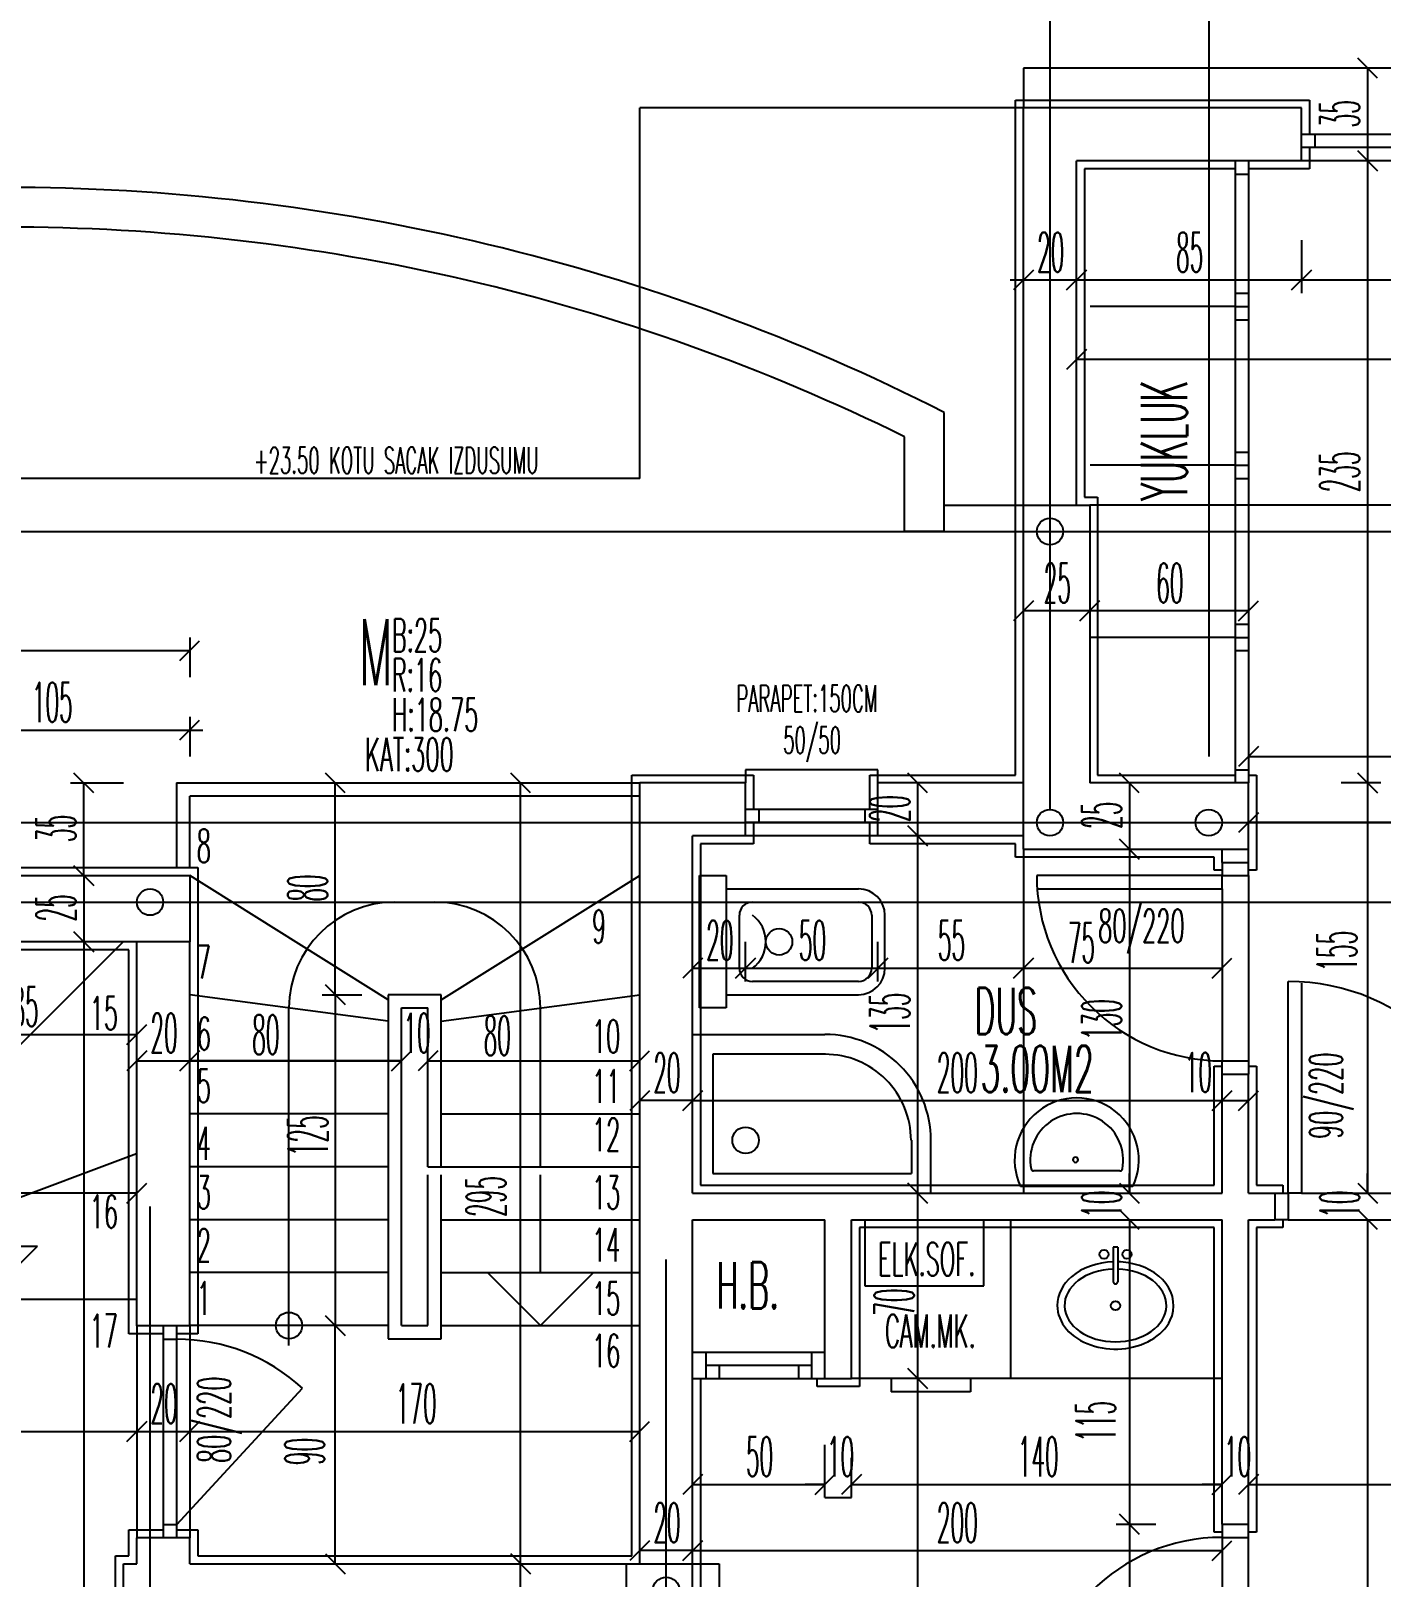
# Model space of a CAD drawing. Extents: x 78 to 306, y -397 to 18.
# Drawn here: x 276.4251 to 276.5272, y -396.5386 to -396.4217 of the extents above; entities that cross this region are included whole.
import ezdxf

# ---------------------------------------------------------------- set-up
doc = ezdxf.new("R2010")
doc.units = 0
doc.header["$LTSCALE"] = 0.5
doc.header["$MEASUREMENT"] = 0
doc.linetypes.add('DASHDOT2', pattern=[0.5, 0.25, -0.125, 0, -0.125])
doc.linetypes.add('DOT2', pattern=[0.125, 0, -0.125])
doc.layers.get('0').update_dxf_attribs({"linetype": 'CONTINUOUS'})
for name, color, linetype in [('AKS', 5, 'DASHDOT2'), ('ASHADE', 7, 'CONTINUOUS'), ('DUVAR', 6, 'CONTINUOUS'), ('IZDUSUM', 2, 'DOT2'), ('KAPI', 1, 'CONTINUOUS'), ('KOLON', 4, 'CONTINUOUS'), ('MERDIVEN', 3, 'CONTINUOUS'), ('OLCU', 31, 'CONTINUOUS'), ('SIVA', 7, 'CONTINUOUS'), ('TARAMA', 8, 'CONTINUOUS'), ('TEFRIS', 11, 'CONTINUOUS')]:
    doc.layers.add(name, color=color, linetype=linetype)
doc.styles.add('ICMEKAN', font='romans.shx', dxfattribs={"width": 0.55, "height": 0.2})
doc.styles.add('OLCU', font='romans.shx', dxfattribs={"width": 0.6, "height": 0.125})
doc.styles.add('OLCUIC', font='ROMANS.SHX', dxfattribs={"width": 0.4, "height": 0.15})

msp = doc.modelspace()

# ---------------------------------------------------------------- linework, layer by layer
at = {"color": 0, "linetype": 'ByBlock'}
for p, q in [((276.526893941935, -396.4253098737721), (276.525393941935, -396.4238098737721)), ((276.526893941935, -396.4323098737721), (276.525393941935, -396.4308098737721)), ((276.525393941935, -396.4308098737721), (276.526893941935, -396.4323098737721)), ((276.500893941935, -396.4398098737721), (276.499393941935, -396.4413098737721)), ((276.503393941935, -396.4413098737721), (276.504893941935, -396.4398098737721)), ((276.504893941935, -396.4398098737721), (276.503393941935, -396.4413098737721)), ((276.520393941935, -396.4413098737721), (276.521893941935, -396.4398098737721)), ((276.521893941935, -396.4398098737721), (276.520393941935, -396.4413098737721)), ((276.504893941935, -396.4458098737721), (276.503393941935, -396.4473098737721)), ((276.500893941935, -396.4648098737721), (276.499393941935, -396.4663098737721)), ((276.504393941935, -396.4663098737721), (276.505893941935, -396.4648098737721)), ((276.505893941935, -396.4648098737721), (276.504393941935, -396.4663098737721)), ((276.516393941935, -396.4663098737721), (276.517893941935, -396.4648098737721)), ((276.436393941935, -396.4693098737721), (276.437893941935, -396.4678098737721)), ((276.436393941935, -396.4753098737721), (276.437893941935, -396.4738098737721)), ((276.517893941935, -396.4758098737721), (276.516393941935, -396.4773098737721)), ((276.429893941935, -396.4793098737721), (276.428393941935, -396.4778098737721)), ((276.448893941935, -396.4793098737721), (276.447393941935, -396.4778098737721)), ((276.462893941935, -396.4793098737721), (276.461393941935, -396.4778098737721)), ((276.492893941935, -396.4793098737721), (276.491393941935, -396.4778098737721)), ((276.508893941935, -396.4793098737721), (276.507393941935, -396.4778098737721)), ((276.526893941935, -396.4793098737721), (276.525393941935, -396.4778098737721)), ((276.525393941935, -396.4778098737721), (276.526893941935, -396.4793098737721)), ((276.517893941935, -396.4808098737721), (276.516393941935, -396.4823098737721)), ((276.492893941935, -396.4833098737721), (276.491393941935, -396.4818098737721)), ((276.491393941935, -396.4818098737721), (276.492893941935, -396.4833098737721)), ((276.508893941935, -396.4843098737721), (276.507393941935, -396.4828098737721)), ((276.507393941935, -396.4828098737721), (276.508893941935, -396.4843098737721)), ((276.428393941935, -396.4848098737721), (276.429893941935, -396.4863098737721)), ((276.429893941935, -396.4863098737721), (276.428393941935, -396.4848098737721)), ((276.429893941935, -396.4913098737721), (276.428393941935, -396.4898098737721)), ((276.428393941935, -396.4898098737721), (276.429893941935, -396.4913098737721)), ((276.475893941935, -396.4918098737721), (276.474393941935, -396.4933098737721)), ((276.479893941935, -396.4918098737721), (276.478393941935, -396.4933098737721)), ((276.478393941935, -396.4933098737721), (276.479893941935, -396.4918098737721)), ((276.489893941935, -396.4918098737721), (276.488393941935, -396.4933098737721)), ((276.488393941935, -396.4933098737721), (276.489893941935, -396.4918098737721)), ((276.500893941935, -396.4918098737721), (276.499393941935, -396.4933098737721)), ((276.499393941935, -396.4933098737721), (276.500893941935, -396.4918098737721)), ((276.514393941935, -396.4933098737721), (276.515893941935, -396.4918098737721)), ((276.447393941935, -396.4938098737721), (276.448893941935, -396.4953098737721)), ((276.448893941935, -396.4953098737721), (276.447393941935, -396.4938098737721)), ((276.432393941935, -396.4983098737721), (276.433893941935, -396.4968098737721)), ((276.433893941935, -396.4988098737721), (276.432393941935, -396.5003098737721)), ((276.437893941935, -396.4988098737721), (276.436393941935, -396.5003098737721)), ((276.436393941935, -396.5003098737721), (276.437893941935, -396.4988098737721)), ((276.452393941935, -396.5003098737721), (276.453893941935, -396.4988098737721)), ((276.452393941935, -396.5003098737721), (276.453893941935, -396.4988098737721)), ((276.455893941935, -396.4988098737721), (276.454393941935, -396.5003098737721)), ((276.455893941935, -396.4988098737721), (276.454393941935, -396.5003098737721)), ((276.470393941935, -396.5003098737721), (276.471893941935, -396.4988098737721)), ((276.471893941935, -396.5018098737721), (276.470393941935, -396.5033098737721)), ((276.474393941935, -396.5033098737721), (276.475893941935, -396.5018098737721)), ((276.475893941935, -396.5018098737721), (276.474393941935, -396.5033098737721)), ((276.515893941935, -396.5018098737721), (276.514393941935, -396.5033098737721)), ((276.514393941935, -396.5033098737721), (276.515893941935, -396.5018098737721)), ((276.516393941935, -396.5033098737721), (276.517893941935, -396.5018098737721)), ((276.432393941935, -396.5103098737721), (276.433893941935, -396.5088098737721)), ((276.492893941935, -396.5103098737721), (276.491393941935, -396.5088098737721)), ((276.491393941935, -396.5088098737721), (276.492893941935, -396.5103098737721)), ((276.507393941935, -396.5088098737721), (276.508893941935, -396.5103098737721)), ((276.507393941935, -396.5088098737721), (276.508893941935, -396.5103098737721)), ((276.525393941935, -396.5088098737721), (276.526893941935, -396.5103098737721)), ((276.525393941935, -396.5088098737721), (276.526893941935, -396.5103098737721)), ((276.508893941935, -396.5123098737721), (276.507393941935, -396.5108098737721)), ((276.508893941935, -396.5123098737764), (276.507393941935, -396.5108098737765)), ((276.526893941935, -396.5123098737721), (276.525393941935, -396.5108098737721)), ((276.526893941935, -396.5123098737721), (276.525393941935, -396.5108098737721)), ((276.447393941935, -396.5188098737721), (276.448893941935, -396.5203098737721)), ((276.448893941935, -396.5203098737721), (276.447393941935, -396.5188098737721)), ((276.492893941935, -396.5243098737721), (276.491393941935, -396.5228098737721)), ((276.491393941935, -396.5228098737721), (276.492893941935, -396.5243098737721)), ((276.433893941935, -396.5268098737721), (276.432393941935, -396.5283098737721)), ((276.432393941935, -396.5283098737721), (276.433893941935, -396.5268098737721)), ((276.437893941935, -396.5268098737721), (276.436393941935, -396.5283098737721)), ((276.436393941935, -396.5283098737721), (276.437893941935, -396.5268098737721)), ((276.470393941935, -396.5283098737721), (276.471893941935, -396.5268098737721)), ((276.475893941935, -396.5308098737721), (276.474393941935, -396.5323098737721)), ((276.484393941935, -396.5323098737721), (276.485893941935, -396.5308098737721)), ((276.484393941935, -396.5323098737721), (276.485893941935, -396.5308098737721)), ((276.487893941935, -396.5308098737721), (276.486393941935, -396.5323098737721)), ((276.487893941935, -396.5308098737721), (276.486393941935, -396.5323098737721)), ((276.514393941935, -396.5323098737721), (276.515893941935, -396.5308098737721)), ((276.514393941935, -396.5323098737721), (276.515893941935, -396.5308098737721)), ((276.517893941935, -396.5308098737721), (276.516393941935, -396.5323098737721)), ((276.517893941935, -396.5308098737721), (276.516393941935, -396.5323098737721)), ((276.508893941935, -396.5353098737721), (276.507393941935, -396.5338098737721)), ((276.507393941935, -396.5338098737721), (276.508893941935, -396.5353098737721)), ((276.471893941935, -396.5358098737721), (276.470393941935, -396.5373098737721)), ((276.474393941935, -396.5373098737721), (276.475893941935, -396.5358098737721)), ((276.475893941935, -396.5358098737721), (276.474393941935, -396.5373098737721)), ((276.514393941935, -396.5373098737721), (276.515893941935, -396.5358098737721)), ((276.447393941935, -396.5368098737721), (276.448893941935, -396.5383098737721)), ((276.461393941935, -396.5368098737721), (276.462893941935, -396.5383098737721)), ((276.462893941935, -396.5383098737721), (276.461393941935, -396.5368098737721))]:
    msp.add_line(p, q, dxfattribs=at)
at = {"layer": 'AKS'}
for p, q in [((276.4731439419353, -396.8395598737721), (276.4731439419353, -396.3515598737721)), ((276.5141439419353, -396.3515598737721), (276.5141439419353, -396.8395598737721)), ((276.4341439419353, -396.8355598737721), (276.4341439419353, -396.3555598737721)), ((276.5021439419353, -396.3555598737721), (276.5021439419353, -396.8355598737721)), ((276.4231439419353, -396.4595598737721), (276.7191439419346, -396.4595598737721)), ((276.4231439419353, -396.4815598737721), (276.7191439419346, -396.4815598737721)), ((276.4231439419353, -396.4875598737721), (276.7151439419353, -396.4875598737721))]:
    msp.add_line(p, q, dxfattribs=at)
at = {"layer": 'ASHADE'}
for centre in [(276.5021439419353, -396.4595598737721), (276.5021439419353, -396.4815598737721), (276.5141439419353, -396.4815598737721), (276.4341439419353, -396.4875598737721), (276.4731439419353, -396.5395598737721)]:
    msp.add_circle(centre, 0.0009999999999999432, dxfattribs=at)
at = {"layer": 'DUVAR'}
for p, q in [((276.5211439419318, -396.4275598737758), (276.5001439419433, -396.4275598737758)), ((276.5001439419425, -396.4575598737721), (276.5001439419433, -396.4275598737758)), ((276.5211439419318, -396.4315598737743), (276.5211439419318, -396.4275598737761)), ((276.5211439419318, -396.431559873776), (276.5041439419394, -396.4315598737762)), ((276.5041439419404, -396.4575598737721), (276.5041439419394, -396.4315598737762)), ((276.4711439419355, -396.5375598737743), (276.471143941936, -396.4785598737798)), ((276.4791439419367, -396.4785598737777), (276.4711439419359, -396.4785598737789)), ((276.479143941937, -396.4785598737798), (276.471143941936, -396.4785598737798)), ((276.479143941937, -396.4825598737797), (276.4791439419367, -396.4785598737795)), ((276.5001439419419, -396.4785598737745), (276.4891439419367, -396.4785598737762)), ((276.4891439419367, -396.4825598737794), (276.4891439419367, -396.4785598737792)), ((276.4901439419355, -396.4785598737792), (276.4891439419367, -396.4785598737795)), ((276.4751439419372, -396.5095598737756), (276.4751439419383, -396.48255987378)), ((276.479143941937, -396.4825598737772), (276.4751439419382, -396.4825598737775)), ((276.479143941937, -396.4825598737797), (276.4751439419383, -396.48255987378)), ((276.5001439419353, -396.4825598737756), (276.4891439419367, -396.4825598737765)), ((276.515143941935, -396.4845598737746), (276.515143941935, -396.4835598737746)), ((276.5171439419352, -396.4845598737746), (276.5171439419352, -396.4835598737721)), ((276.515143941935, -396.4845598737746), (276.5171439419352, -396.4845598737746)), ((276.4331439419362, -396.5195896821239), (276.4331439419365, -396.4905598737721)), ((276.4371439419352, -396.5195896821242), (276.4371439419352, -396.4905598737721)), ((276.515143941935, -396.5095598737759), (276.515143941935, -396.5005598737744)), ((276.515143941935, -396.5005598737744), (276.5171439419352, -396.5005598737744)), ((276.5171439419352, -396.5095598737759), (276.5171439419352, -396.5005598737744)), ((276.4751439419368, -396.5095598737756), (276.515143941935, -396.5095598737759)), ((276.5171439419352, -396.5095598737759), (276.5191439419352, -396.5095598737759)), ((276.5191439419352, -396.5095598737759), (276.5191439419352, -396.511559873776)), ((276.4751439419362, -396.5375598737721), (276.4751439419371, -396.5115598737767)), ((276.4751439419371, -396.5115598737767), (276.4851439419371, -396.5115598737766)), ((276.4851439419367, -396.5235598737688), (276.4851439419371, -396.511559873777)), ((276.4871439419367, -396.5235598737777), (276.4871439419371, -396.5115598737771)), ((276.4871439419371, -396.5115598737766), (276.515143941935, -396.5115598737764)), ((276.515143941935, -396.5345598737756), (276.515143941935, -396.5115598737764)), ((276.5171439419352, -396.5345598737756), (276.5171439419352, -396.5115598737764)), ((276.5171439419352, -396.5115598737764), (276.5191439419352, -396.5115598737763)), ((276.4371737502916, -396.5195896821242), (276.4331439419362, -396.5195896821239)), ((276.4851439419367, -396.5235598737688), (276.4871439419367, -396.5235598737688)), ((276.515143941932, -396.5345598737757), (276.5171439419321, -396.5345598737756)), ((276.433143941936, -396.5375598737756), (276.4331439419361, -396.5355896821245)), ((276.4371737502916, -396.5355896821245), (276.4331439419361, -396.5355896821245)), ((276.4371439419352, -396.5375598737755), (276.4371439419352, -396.5355896821245)), ((276.4321439419354, -396.5425598737721), (276.4321439419354, -396.5375598737721)), ((276.4321439419354, -396.5375598737721), (276.433143941936, -396.5375598737721)), ((276.4371439419352, -396.5375598737721), (276.4701439419353, -396.5375598737721))]:
    msp.add_line(p, q, dxfattribs=at)
at = {"layer": 'IZDUSUM', "ltscale": 0.6}
for p, q in [((276.4711439419354, -396.4555598737697), (276.4711439419362, -396.4275598737687)), ((276.5001439419433, -396.4275598737687), (276.4711439419357, -396.4275598737687)), ((276.4711439419362, -396.4555598737697), (276.4231439419356, -396.4555598737697)), ((276.6021439419353, -396.4575598737758), (276.5051439419353, -396.4575598737758)), ((276.5001439419419, -396.4835598737721), (276.5001439419416, -396.5095598737758)), ((276.499173750288, -396.5235598737721), (276.499173750288, -396.5115598737721))]:
    msp.add_line(p, q, dxfattribs=at)
at = {"layer": 'KAPI', "linetype": 'Continuous'}
for p, q in [((276.603143941935, -396.4245598737721), (276.500143941935, -396.4245598737721)), ((276.500143941935, -396.4245598737721), (276.500143941935, -396.4275598737721))]:
    msp.add_line(p, q, dxfattribs=at)
at = {"layer": 'KAPI'}
for p, q in [((276.537143941935, -396.4295598737762), (276.5211439419347, -396.4295598737762)), ((276.5221439419348, -396.4295598737762), (276.5221439419348, -396.4305598737762)), ((276.537143941935, -396.4305598737762), (276.5211439419347, -396.4305598737762)), ((276.5161439419394, -396.43155987378), (276.5161439419352, -396.4785598737749)), ((276.5171439419394, -396.43155987378), (276.5171439419352, -396.478559873775)), ((276.537143941935, -396.4315598737761), (276.5211439419347, -396.4315598737761)), ((276.5161439419253, -396.4325598737778), (276.5171439419253, -396.4325598737778)), ((276.5161439419254, -396.4415598737734), (276.5171439419254, -396.4415598737734)), ((276.5161439419254, -396.4425598737735), (276.5171439419254, -396.4425598737735)), ((276.5161439419254, -396.4435598737734), (276.5171439419254, -396.4435598737734)), ((276.5161439419315, -396.4535598737741), (276.5171439419316, -396.4535598737741)), ((276.5161439419315, -396.4545598737741), (276.5171439419316, -396.4545598737741)), ((276.5161439419315, -396.4555598737741), (276.5171439419316, -396.4555598737741)), ((276.5161439419315, -396.4665598737741), (276.5171439419316, -396.4665598737741)), ((276.5161439419315, -396.4675598737741), (276.5171439419316, -396.4675598737741)), ((276.5161439419315, -396.4685598737741), (276.5171439419316, -396.4685598737741)), ((276.489143941937, -396.4775598737797), (276.479143941937, -396.4775598737797)), ((276.479143941937, -396.4775598737797), (276.479143941937, -396.4785598737798)), ((276.489143941937, -396.4785598737798), (276.489143941937, -396.4775598737797)), ((276.5161439419315, -396.4775598737741), (276.5171439419316, -396.4775598737741)), ((276.4361439419353, -396.4785598737772), (276.4711439419355, -396.4785598737781)), ((276.4361439419353, -396.4785598737772), (276.4361439419353, -396.4849598737724)), ((276.4371439419353, -396.4849598737721), (276.4371439419353, -396.4795598737721)), ((276.489143941937, -396.4805598737799), (276.479143941937, -396.4805598737799)), ((276.480143941937, -396.4805598737799), (276.480143941937, -396.4815598737799)), ((276.4881439419369, -396.4805598737799), (276.4881439419369, -396.4815598737799)), ((276.489143941937, -396.4815598737799), (276.479143941937, -396.4815598737799)), ((276.489143941937, -396.4825598737797), (276.479143941937, -396.4825598737797)), ((276.515143941935, -396.4845598737746), (276.515143941935, -396.4855598737747)), ((276.5171439419352, -396.4855598737747), (276.5171439419352, -396.4845598737746)), ((276.515143941935, -396.4855598737747), (276.5011439419351, -396.4855598737747)), ((276.515143941935, -396.4865598737748), (276.515143941935, -396.4855598737747)), ((276.515143941935, -396.4855598737747), (276.5171439419352, -396.4855598737747)), ((276.5171439419352, -396.4855598737747), (276.5171439419352, -396.4995598737743)), ((276.5011797018913, -396.4865598737745), (276.515143941935, -396.4865598737748)), ((276.515143941935, -396.4865598737721), (276.515143941935, -396.4995598737721)), ((276.4526439419355, -396.4875598737776), (276.4556439419352, -396.4875598737776)), ((276.5201439419352, -396.5095598737759), (276.5201439419352, -396.4935598737756)), ((276.5211439419353, -396.4936907995548), (276.5211439419353, -396.5095598737759)), ((276.452143941935, -396.4965598737761), (276.4371439419352, -396.4945598737761)), ((276.452143941935, -396.4945598737762), (276.452143941935, -396.5205598737763)), ((276.456143941935, -396.4945598737762), (276.452143941935, -396.4945598737762)), ((276.4561439419353, -396.4965598737761), (276.4711439419351, -396.4945598737761)), ((276.456143941935, -396.507559873776), (276.456143941935, -396.4945598737762)), ((276.4446439419355, -396.5210620811048), (276.4446439419355, -396.4955598737776)), ((276.453143941935, -396.5195598737751), (276.453143941935, -396.4955598737777)), ((276.453143941935, -396.4955598737777), (276.4551439419352, -396.4955598737774)), ((276.4551439419352, -396.507559873776), (276.4551439419352, -396.4955598737774)), ((276.4636439419352, -396.507559873776), (276.4636439419352, -396.4955598737776)), ((276.452143941935, -396.4995598737761), (276.4371439419352, -396.4995598737761)), ((276.4561439419353, -396.4995598737761), (276.4711439419351, -396.4995598737761)), ((276.515143941935, -396.5005598737741), (276.515143941935, -396.4995598737743)), ((276.515143941935, -396.4995598737743), (276.5171439419352, -396.4995598737743)), ((276.5171439419352, -396.4995598737743), (276.5171439419352, -396.5005598737741)), ((276.452143941935, -396.5035598737761), (276.4371439419352, -396.5035598737761)), ((276.4561439419353, -396.5035598737761), (276.4711439419351, -396.5035598737761)), ((276.452143941935, -396.507559873776), (276.4371439419352, -396.507559873776)), ((276.4551439419352, -396.5195598737751), (276.4551439419352, -396.508159873776)), ((276.456143941935, -396.5205598737763), (276.456143941935, -396.508159873776)), ((276.4636439419352, -396.5155598737759), (276.4636439419352, -396.5081598737768)), ((276.5191439419352, -396.5095598737759), (276.5201439419352, -396.5095598737759)), ((276.5201439419352, -396.5095598737759), (276.5201439419352, -396.511559873776)), ((276.5211439419353, -396.5095598737759), (276.5201439419352, -396.5095598737759)), ((276.452143941935, -396.511559873776), (276.4371439419352, -396.511559873776)), ((276.4561439419353, -396.511559873776), (276.4711439419351, -396.511559873776)), ((276.5201439419352, -396.511559873776), (276.5191439419352, -396.511559873776)), ((276.5201439419352, -396.511559873776), (276.5361439419353, -396.5115598737763)), ((276.452143941935, -396.5155598737759), (276.4371439419352, -396.5155598737759)), ((276.4561439419353, -396.5155598737759), (276.4711439419351, -396.5155598737759)), ((276.4596439419352, -396.5155598737759), (276.4676439419352, -396.5155598737759)), ((276.4331737502916, -396.5355896821245), (276.4331737502916, -396.5195896821245)), ((276.4351737502918, -396.5355896821245), (276.4351737502918, -396.5195896821245)), ((276.4361737502918, -396.5355896821245), (276.4361737502918, -396.5195896821245)), ((276.452143941935, -396.5195598737759), (276.4371439419352, -396.5195598737759)), ((276.4371737502916, -396.5355896821245), (276.4371737502916, -396.5195896821245)), ((276.453143941935, -396.5195598737751), (276.4551439419352, -396.5195598737751)), ((276.4561439419353, -396.5195598737759), (276.4711439419351, -396.5195598737759)), ((276.4351737502918, -396.5205896821245), (276.4361737502918, -396.5205896821245)), ((276.452143941935, -396.5205598737763), (276.456143941935, -396.5205598737763)), ((276.4751439419334, -396.5215598737687), (276.4851439419361, -396.5215598737688)), ((276.4751439419334, -396.5235598737687), (276.4851439419361, -396.5235598737688)), ((276.4351737502918, -396.5345896821244), (276.4361737502918, -396.5345896821244)), ((276.515143941932, -396.5345598737759), (276.515143941932, -396.5355598737758)), ((276.5171439419321, -396.5355598737757), (276.5171439419321, -396.5345598737759)), ((276.515143941932, -396.5355598737758), (276.5171439419321, -396.5355598737757))]:
    msp.add_line(p, q, dxfattribs=at)
at = {"layer": 'KAPI', "ltscale": 1.4}
for p, q in [((276.471143941935, -396.4795598737721), (276.4371439419353, -396.4795598737721)), ((276.452143941935, -396.4949348737773), (276.4371439419353, -396.4855598737721)), ((276.4561439419353, -396.4949348737773), (276.4711439419349, -396.4855598737721)), ((276.521143941935, -396.5095598737721), (276.536143941935, -396.5095598737721)), ((276.476143941935, -396.5215598737721), (276.476143941935, -396.5235598737721)), ((276.484143941935, -396.5235598737721), (276.484143941935, -396.5215598737721)), ((276.476143941935, -396.5225598737721), (276.484143941935, -396.5225598737721)), ((276.477143941935, -396.5225598737721), (276.477143941935, -396.5235598737721)), ((276.483143941935, -396.5225598737721), (276.483143941935, -396.5235598737721)), ((276.4361737502918, -396.5345896821244), (276.4456594382229, -396.524292997004)), ((276.515143941935, -396.5355598737721), (276.515143941935, -396.5495598737721)), ((276.5171439419324, -396.5495598737756), (276.5171439419321, -396.5355598737757))]:
    msp.add_line(p, q, dxfattribs=at)
at = {"layer": 'KAPI'}
for centre, radius, start, end in [((276.5151439419345, -396.4855598737747), 0.01399999999936199, 180, 270.0000000016285), ((276.4526439419355, -396.4955598737776), 0.008, 90, 180), ((276.4556439419352, -396.4955598737776), 0.008, 0, 90), ((276.5201439419352, -396.5095598737762), 0.01600000000064028, 8.142219984554008e-10, 90), ((276.5151439419323, -396.5495598737756), 0.01399999999994179, 90.00000000113991, 180.0000000011399)]:
    msp.add_arc(centre, radius, start, end, dxfattribs=at)
at = {"layer": 'KAPI', "ltscale": 1.4}
msp.add_arc((276.4361737502918, -396.5345896821244), 0.01399999999982583, 47.34758037019415, 90, dxfattribs=at)
at = {"layer": 'KOLON'}
for p, q in [((276.5001439419353, -396.4575598737721), (276.5051439419353, -396.4575598737721)), ((276.5001439419353, -396.4835598737721), (276.5001439419353, -396.4575598737721)), ((276.5051439419353, -396.4575598737721), (276.5051439419353, -396.4785598737756)), ((276.5171439419352, -396.4785598737751), (276.5051439419353, -396.4785598737756)), ((276.5171439419352, -396.4835598737721), (276.5171439419352, -396.4785598737751)), ((276.5001439419419, -396.4835598737721), (276.5171439419352, -396.4835598737721)), ((276.4231439419353, -396.4855598737721), (276.4371439419353, -396.4855598737721)), ((276.4371439419353, -396.4855598737721), (276.4371439419353, -396.4905598737721)), ((276.4371439419353, -396.4905598737721), (276.4231439419353, -396.4905598737721)), ((276.4551439419352, -396.507559873776), (276.4711439419351, -396.507559873776)), ((276.4701439419353, -396.5375598737744), (276.4751439419362, -396.5375598737742)), ((276.4701439419353, -396.5745598737721), (276.4701439419353, -396.5375598737744)), ((276.4751439419349, -396.5795598737781), (276.4751439419362, -396.5375598737742))]:
    msp.add_line(p, q, dxfattribs=at)
at = {"layer": 'MERDIVEN', "linetype": 'ByBlock'}
for p, q in [((276.4101141335827, -396.5125598737721), (276.4321439419354, -396.4905300654194)), ((276.4101439419368, -396.5151736956393), (276.4331141335826, -396.5065598737721)), ((276.4176439419358, -396.5135598737757), (276.4256439419357, -396.5135598737757)), ((276.4216439419358, -396.5175598737757), (276.4256439419357, -396.5135598737757)), ((276.4636439419352, -396.5195598737759), (276.4596439419352, -396.5155598737759)), ((276.4636439419352, -396.5195598737759), (276.4676439419352, -396.5155598737759)), ((276.4101439419356, -396.5175598737757), (276.4331439419358, -396.5175598737757)), ((276.475143941935, -396.5375598737721), (276.477143941935, -396.5375598737721)), ((276.477143941935, -396.5375598737721), (276.477143941935, -396.5695598737757))]:
    msp.add_line(p, q, dxfattribs=at)
msp.add_circle((276.4446439419351, -396.5195598737759), 0.0009999999999999432, dxfattribs=at)
at = {"layer": 'OLCU', "ltscale": 1.4}
for p, q in [((276.526143941935, -396.4245598737721), (276.526143941935, -396.4315598737721)), ((276.526143941935, -396.4315598737721), (276.526143941935, -396.4785598737721)), ((276.521143941935, -396.4375598737721), (276.521143941935, -396.4415598737721)), ((276.638143941935, -396.4405598737721), (276.499143941935, -396.4405598737721)), ((276.504143941935, -396.4405598737721), (276.500143941935, -396.4405598737721)), ((276.521143941935, -396.4405598737721), (276.504143941935, -396.4405598737721)), ((276.537143941935, -396.4405598737721), (276.521143941935, -396.4405598737721)), ((276.603143941935, -396.4465598737721), (276.504143941935, -396.4465598737721)), ((276.505143941935, -396.4655598737721), (276.500143941935, -396.4655598737721)), ((276.517143941935, -396.4655598737721), (276.505143941935, -396.4655598737721)), ((276.376143941935, -396.4685598737721), (276.437143941935, -396.4685598737721)), ((276.437143941935, -396.4675598737721), (276.437143941935, -396.4705598737721)), ((276.437143941935, -396.4735598737721), (276.437143941935, -396.4765598737721)), ((276.375143941935, -396.4745598737721), (276.438143941935, -396.4745598737721)), ((276.416143941935, -396.4745598737721), (276.437143941935, -396.4745598737721)), ((276.517143941935, -396.4765598737721), (276.603143941935, -396.4765598737721)), ((276.428143941935, -396.4785598737721), (276.432143941935, -396.4785598737721)), ((276.429143941935, -396.4855598737721), (276.429143941935, -396.4785598737721)), ((276.448143941935, -396.4945598737721), (276.448143941935, -396.4785598737721)), ((276.462143941935, -396.5375598737721), (276.462143941935, -396.4785598737721)), ((276.492143941935, -396.4785598737721), (276.492143941935, -396.4825598737721)), ((276.508143941935, -396.4785598737721), (276.508143941935, -396.4835598737721)), ((276.527143941935, -396.4785598737721), (276.524143941935, -396.4785598737721)), ((276.526143941935, -396.4785598737721), (276.526143941935, -396.5095598737721)), ((276.492143941935, -396.4825598737721), (276.492143941935, -396.5095598737721)), ((276.541143941935, -396.4815598737721), (276.517143941935, -396.4815598737721)), ((276.508143941935, -396.4835598737721), (276.508143941935, -396.5095598737721)), ((276.429143941935, -396.4855598737721), (276.429143941935, -396.4905598737721)), ((276.429143941935, -396.4905598737721), (276.429143941935, -396.6095598737721)), ((276.479143941935, -396.4935598737721), (276.479143941935, -396.4905598737721)), ((276.489143941935, -396.4935598737721), (276.489143941935, -396.4905598737721)), ((276.475143941935, -396.4925598737721), (276.479143941935, -396.4925598737721)), ((276.479143941935, -396.4925598737721), (276.489143941935, -396.4925598737721)), ((276.489143941935, -396.4925598737721), (276.500143941935, -396.4925598737721)), ((276.500143941935, -396.4925598737721), (276.515143941935, -396.4925598737721)), ((276.447143941935, -396.4945598737721), (276.450143941935, -396.4945598737721)), ((276.448143941935, -396.4945598737721), (276.448143941935, -396.5195598737721)), ((276.416143941935, -396.4975598737721), (276.433143941935, -396.4975598737721)), ((276.433143941935, -396.4995598737721), (276.437143941935, -396.4995598737721)), ((276.437143941935, -396.4995598737721), (276.453143941935, -396.4995598737721)), ((276.453143941935, -396.4995598737721), (276.451643941935, -396.4995598737721)), ((276.455143941935, -396.4995598737721), (276.471143941935, -396.4995598737721)), ((276.455143941935, -396.4995598737721), (276.456643941935, -396.4995598737721)), ((276.475143941935, -396.5025598737721), (276.471143941935, -396.5025598737721)), ((276.475143941935, -396.5025598737721), (276.515143941935, -396.5025598737721)), ((276.515143941935, -396.5025598737721), (276.517143941935, -396.5025598737721)), ((276.508143941935, -396.5095598737721), (276.508143941935, -396.5080598737721)), ((276.526143941935, -396.5095598737721), (276.526143941935, -396.5080598737721)), ((276.433143941935, -396.5095598737721), (276.3751439419351, -396.5095598737721)), ((276.492143941935, -396.5095598737721), (276.492143941935, -396.5235598737721)), ((276.508143941935, -396.5115598737721), (276.508143941935, -396.5130598737721)), ((276.508143941935, -396.5115598737764), (276.508143941935, -396.5345598737721)), ((276.526143941935, -396.5115598737721), (276.526143941935, -396.6095598737721)), ((276.526143941935, -396.5115598737721), (276.526143941935, -396.5130598737721)), ((276.448143941935, -396.5375598737721), (276.448143941935, -396.5195598737721)), ((276.492143941935, -396.5235598737721), (276.492143941935, -396.5695598737721)), ((276.403143941935, -396.5275598737721), (276.433143941935, -396.5275598737721)), ((276.433143941935, -396.5275598737721), (276.437143941935, -396.5275598737721)), ((276.437143941935, -396.5275598737721), (276.471143941935, -396.5275598737721)), ((276.485143941935, -396.5325598737721), (276.485143941935, -396.5285598737721)), ((276.487143941935, -396.5325598737721), (276.487143941935, -396.5295598737721)), ((276.475143941935, -396.5315598737721), (276.485143941935, -396.5315598737721)), ((276.485143941935, -396.5315598737721), (276.483643941935, -396.5315598737721)), ((276.487143941935, -396.5315598737721), (276.515143941935, -396.5315598737721)), ((276.487143941935, -396.5315598737721), (276.488643941935, -396.5315598737721)), ((276.515143941935, -396.5315598737721), (276.513643941935, -396.5315598737721)), ((276.517143941935, -396.5315598737721), (276.541143941935, -396.5315598737721)), ((276.517143941935, -396.5315598737721), (276.518643941935, -396.5315598737721)), ((276.485143941935, -396.5325598737721), (276.487143941935, -396.5325598737721)), ((276.507143941935, -396.5345598737721), (276.510143941935, -396.5345598737721)), ((276.508143941935, -396.5345598737721), (276.508143941935, -396.5505598737721)), ((276.462143941935, -396.5425598737721), (276.462143941935, -396.5375598737721)), ((276.475143941935, -396.5365598737721), (276.471143941935, -396.5365598737721)), ((276.475143941935, -396.5365598737721), (276.515143941935, -396.5365598737721))]:
    msp.add_line(p, q, dxfattribs=at)
at = {"layer": 'SIVA', "ltscale": 1.4}
for p, q in [((276.4995439419353, -396.4575598737721), (276.4995439419435, -396.4269598737758)), ((276.4995439419435, -396.4269598737758), (276.5217439419312, -396.4269598737758)), ((276.5217439419312, -396.4269598737758), (276.5217439419312, -396.4295598737762)), ((276.5217439419312, -396.4305598737762), (276.5217439419312, -396.432159873776)), ((276.5161439419393, -396.4321598737761), (276.5047439419395, -396.4321598737762)), ((276.5047439419395, -396.4321598737762), (276.5047439419404, -396.4569598737721)), ((276.5217439419312, -396.432159873776), (276.5171439419393, -396.432159873776)), ((276.5047439419404, -396.4569598737721), (276.5057439419353, -396.4569598737721)), ((276.5057439419353, -396.4569598737721), (276.5057439419353, -396.4779598737756)), ((276.4995439419353, -396.4779598737748), (276.4995439419353, -396.4575598737721)), ((276.4705439419355, -396.5369598737723), (276.4705439419359, -396.4779598737798)), ((276.4705439419359, -396.4779598737798), (276.4797439419366, -396.4779598737798)), ((276.4797439419366, -396.4779598737798), (276.4797439419368, -396.4805598737799)), ((276.4885439419367, -396.4805598737799), (276.4885439419367, -396.4779598737796)), ((276.4885439419367, -396.4779598737796), (276.4901439419353, -396.4779598737792)), ((276.4901439419353, -396.4779598737792), (276.4995439419353, -396.4779598737748)), ((276.5057439419353, -396.4779598737756), (276.5161439419352, -396.4779598737751)), ((276.5171439419352, -396.4779598737751), (276.5177439419352, -396.4779598737751)), ((276.5177439419352, -396.4779598737751), (276.5177439419352, -396.4835598737721)), ((276.4797439419369, -396.4815598737799), (276.479743941937, -396.4831598737796)), ((276.4885439419367, -396.4831598737796), (276.4885439419367, -396.4815598737799)), ((276.479743941937, -396.4831598737796), (276.4757439419382, -396.48315987378)), ((276.4757439419382, -396.48315987378), (276.4757439419372, -396.5089598737756)), ((276.4995439419353, -396.4831598737758), (276.4885439419367, -396.4831598737796)), ((276.4995439419353, -396.4841598737721), (276.4995439419353, -396.4831598737758)), ((276.5177439419352, -396.4835598737721), (276.5177439419351, -396.4851598737746)), ((276.4231439419353, -396.4849598737767), (276.4377439419353, -396.4849598737719)), ((276.4377439419353, -396.4849598737719), (276.4377439419353, -396.4905598737721)), ((276.514543941935, -396.4841598737721), (276.4995439419353, -396.4841598737721)), ((276.514543941935, -396.4851598737746), (276.514543941935, -396.4841598737721)), ((276.515143941935, -396.4851598737746), (276.514543941935, -396.4851598737746)), ((276.5177439419351, -396.4851598737746), (276.5171439419352, -396.4851598737746)), ((276.4377439419353, -396.4905598737721), (276.4377439419351, -396.5201896821242)), ((276.4325439419365, -396.4911598737721), (276.4225439419353, -396.4911598737721)), ((276.4325439419362, -396.5201896821239), (276.4325439419365, -396.4911598737721)), ((276.514543941935, -396.5089598737759), (276.514543941935, -396.4999598737744)), ((276.514543941935, -396.4999598737744), (276.515143941935, -396.4999598737744)), ((276.5171439419352, -396.4999598737744), (276.5177439419352, -396.4999598737744)), ((276.5177439419352, -396.4999598737744), (276.5177439419352, -396.508959873776)), ((276.4757439419372, -396.5089598737756), (276.514543941935, -396.5089598737759)), ((276.5177439419352, -396.508959873776), (276.5197439419351, -396.508959873776)), ((276.5197439419351, -396.508959873776), (276.5197439419351, -396.5095598737759)), ((276.5197439419351, -396.511559873776), (276.5197439419351, -396.5121598737763)), ((276.514543941935, -396.5121598737764), (276.4877439419371, -396.5121598737766)), ((276.4877439419371, -396.5121598737766), (276.4877439419366, -396.5241598737688)), ((276.514543941935, -396.5351598737757), (276.514543941935, -396.5121598737764)), ((276.5197439419351, -396.5121598737763), (276.5177439419351, -396.5121598737763)), ((276.5177439419351, -396.5121598737763), (276.5177439419351, -396.5351598737756)), ((276.4351737502918, -396.5201896821241), (276.4325439419362, -396.5201896821239)), ((276.4377439419351, -396.5201896821242), (276.4361737502918, -396.5201896821241)), ((276.4757439419367, -396.5235598737687), (276.4757439419362, -396.5375598737721)), ((276.4845439419366, -396.5241598737688), (276.4845439419366, -396.5235598737688)), ((276.4877439419366, -396.5241598737688), (276.4845439419366, -396.5241598737688)), ((276.432543941936, -396.5369598737721), (276.432543941936, -396.5349896821244)), ((276.432543941936, -396.5349896821244), (276.4351737502918, -396.5349896821244)), ((276.4361737502918, -396.5349896821244), (276.4377439419351, -396.5349896821244)), ((276.4377439419351, -396.5349896821244), (276.4377439419351, -396.5369598737721)), ((276.515143941932, -396.5351598737757), (276.514543941935, -396.5351598737757)), ((276.5177439419351, -396.5351598737756), (276.5171439419321, -396.5351598737756)), ((276.4315439419353, -396.5431598737721), (276.4315439419353, -396.5369598737721)), ((276.4315439419353, -396.5369598737721), (276.432543941936, -396.5369598737721)), ((276.4377439419351, -396.5369598737721), (276.4701439419353, -396.5369598737721)), ((276.4701439419353, -396.5369598737721), (276.4705439419355, -396.5369598737723)), ((276.4757439419362, -396.5375598737721), (276.4757439419352, -396.5689598737757))]:
    msp.add_line(p, q, dxfattribs=at)
at = {"layer": 'TARAMA'}
for p, q in [((276.516173750288, -396.4425598737721), (276.505173750288, -396.4425598737721)), ((276.4941439419352, -396.4595598737759), (276.4941439419358, -396.4505598737721)), ((276.491143941935, -396.4595598737762), (276.491143941935, -396.4523999430706)), ((276.516173750288, -396.4545598737721), (276.505173750288, -396.4545598737721)), ((276.4941439419349, -396.4595598737759), (276.4941439419352, -396.4552997095516)), ((276.4941439419352, -396.4575598737763), (276.5001439419423, -396.4575598737769)), ((276.4941439419352, -396.4595598737762), (276.491143941935, -396.4595598737762)), ((276.516173750288, -396.4675598737721), (276.505173750288, -396.4675598737721))]:
    msp.add_line(p, q, dxfattribs=at)
for centre, radius, start, end in [((276.4231579657748, -396.5902660095654), 0.1567061364139614, 63.06445634567752, 90.00512747510615), ((276.423157257158, -396.5903817048288), 0.1538218316261668, 63.76950622780137, 90.00495967355943)]:
    msp.add_arc(centre, radius, start, end, dxfattribs=at)
at = {"layer": 'TEFRIS'}
for p, q in [((276.4756737502872, -396.4955598737729), (276.4756737502872, -396.4855598737729)), ((276.4756737502872, -396.4855598737729), (276.4776737502873, -396.4855598737729)), ((276.4776737502873, -396.4855598737729), (276.4776737502873, -396.4955598737729)), ((276.4776737502873, -396.4865598737726), (276.4876737502873, -396.4865598737726)), ((276.4796737502874, -396.4875598737727), (276.4876737502873, -396.4875598737727)), ((276.4786737502873, -396.4925598737727), (276.4786737502873, -396.4885598737728)), ((276.4886737502873, -396.4885598737728), (276.4886737502873, -396.4925598737727)), ((276.4896737502874, -396.4925598737727), (276.4896737502874, -396.4885598737728)), ((276.4876737502873, -396.4935598737728), (276.4796737502874, -396.4935598737728)), ((276.4776737502873, -396.4945598737729), (276.4876737502873, -396.4945598737729)), ((276.4776737502873, -396.4955598737729), (276.4756737502872, -396.4955598737729)), ((276.4751439419356, -396.4975598737739), (276.4851439419356, -396.4975598737736)), ((276.476673750288, -396.4990598737721), (276.476673750288, -396.5080598737721)), ((276.485173750288, -396.4990598737721), (276.476673750288, -396.4990598737721)), ((276.491673750288, -396.5055598737721), (276.491673750288, -396.5080598737721)), ((276.4931439419358, -396.509559873773), (276.493143941936, -396.5055598737737)), ((276.476673750288, -396.5080598737721), (276.491673750288, -396.5080598737721)), ((276.5074182227619, -396.5078774962183), (276.500911051747, -396.5078774962183)), ((276.5084057133841, -396.5090598737726), (276.4999235611248, -396.5090598737726)), ((276.488143941935, -396.5115598737721), (276.488143941935, -396.5165598737721)), ((276.497143941935, -396.5165598737721), (276.497143941935, -396.5115598737721)), ((276.5069215857828, -396.5136359536726), (276.5069215857828, -396.516241602641)), ((276.5072669927891, -396.5136359536726), (276.5069215857828, -396.5136359536726)), ((276.5072669927891, -396.5136359536726), (276.5072669927891, -396.516241602641)), ((276.488143941935, -396.5165598737721), (276.497143941935, -396.5165598737721)), ((276.515143941935, -396.5235598737774), (276.4871439419367, -396.5235598737777)), ((276.4901439419371, -396.5235598737773), (276.4901439419371, -396.5245598737773)), ((276.4961439419371, -396.5235598737773), (276.4961439419371, -396.5245598737773)), ((276.4961439419371, -396.5245598737773), (276.4901439419373, -396.5245598737773))]:
    msp.add_line(p, q, dxfattribs=at)
for centre, radius in [((276.4816737502863, -396.4905598737729), 0.0009999999999990906), ((276.4791439419357, -396.5055598737737), 0.001000000000058208), ((276.5062307717703, -396.5141756521199), 0.0003454070062983653), ((276.5079578068016, -396.5141756521199), 0.0003454070062983653), ((276.5070942892859, -396.5180509579846), 0.0003454070062983653)]:
    msp.add_circle(centre, radius, dxfattribs=at)
for centre, radius, start, end in [((276.4876737502864, -396.4885598737728), 0.002, 0, 90), ((276.4796737502865, -396.4885598737728), 0.001, 90, 180), ((276.4876737502864, -396.4885598737728), 0.001, 0, 90), ((276.4781737502863, -396.4905598737729), 0.002499999999999375, 306.8698976460394, 53.13010235396057), ((276.4796737502865, -396.4925598737727), 0.001, 180, 270), ((276.4876737502864, -396.4925598737727), 0.001, 270, 0), ((276.4876737502864, -396.4925598737727), 0.002, 270, 0), ((276.4851439419359, -396.5055598737736), 0.008, 359.9999999990229, 90.00000000211699), ((276.4851439419359, -396.5055598737736), 0.006500000000000001, 359.9999999990229, 90.00000000211699), ((276.5041646372539, -396.5070486517333), 0.004693798124088048, 334.6285478708978, 205.3714521291023), ((276.5041646372539, -396.5070486517333), 0.003511420569777305, 349.0110539047405, 190.9889460952594), ((276.5040771144998, -396.5070336050009), 0.0001970629257184179, 90, 270), ((276.5040771144998, -396.5070336050009), 0.0001970629257184179, 270, 90), ((276.5009110517468, -396.5076804332923), 0.0001970629257184571, 190.9889460952594, 270), ((276.5074182227616, -396.5076804332923), 0.0001970629257184571, 270, 349.0110539047405), ((276.5070942892859, -396.516241602641), 0.0001727035031491827, 180, 0)]:
    msp.add_arc(centre, radius, start, end, dxfattribs=at)
msp.add_ellipse((276.5070942892859, -396.518034630188), major_axis=(-0.003850000029399299, 7.92959013003999e-18), ratio=0.7142857088313139, start_param=-1.525923216489635, end_param=4.667515870079431, dxfattribs=at)
msp.add_open_spline([(276.5069215857828, -396.5147406644899), (276.5057384316567, -396.5147799977615), (276.5045728547153, -396.5151714169008), (276.5031069212467, -396.5164360305096), (276.502694289286, -396.517223176031), (276.502694289286, -396.518034630188), (276.502694289286, -396.5186826234896), (276.5029551377227, -396.5193207222661), (276.5043115039192, -396.5208929192851), (276.5059792561037, -396.5214436511651), (276.5091604493074, -396.5211874202073), (276.5106555241811, -396.5203758836803), (276.5116631779732, -396.5182586141931), (276.511522800298, -396.5171752786083), (276.5102775929806, -396.515563756133), (276.5092301092481, -396.5150137287638), (276.5078135407729, -396.5147720344929), (276.5075406935505, -396.5147460804589), (276.5072669927891, -396.514739226148)], degree=3, knots=[4.753337881660367, 4.753337881660367, 4.753337881660367, 4.753337881660367, 5.591605059702994, 5.591605059702994, 6.283185307179586, 6.283185307179586, 6.283185307179586, 6.83545232555502, 6.83545232555502, 7.966271062912197, 7.966271062912197, 9.097089800269373, 9.097089800269373, 9.92909516512524, 9.92909516512524, 10.76110052998111, 10.76110052998111, 10.95499222150214, 10.95499222150214, 10.95499222150214, 10.95499222150214], dxfattribs=at)

# ---------------------------------------------------------------- texts
at = {"layer": 'KAPI', "linetype": 'Continuous', "style": 'ICMEKAN', "width": 0.5}
for s, p in [('+23.50 KOTU SACAK IZDUSUMU', (276.4419911240919, -396.4551826543356)), ('PARAPET:150CM', (276.478439616921, -396.4731826543356)), ('50/50', (276.4819839166097, -396.4763230264891))]:
    msp.add_text(s, height=0.002, dxfattribs=at).set_placement(p)
at = {"layer": 'KAPI', "style": 'OLCU', "width": 0.5}
for s, height, rotation, p in [('B:25', 0.0025, 359.9999999982087, (276.4524186686809, -396.4686590875199)), ('R:16', 0.0025, 359.9999999982087, (276.4524186686809, -396.47165908752)), ('H:18.75', 0.0025, 359.9999999982087, (276.4524186686809, -396.47465908752)), ('KAT:300', 0.0025, 359.9999999982087, (276.4503956680491, -396.47765908752)), ('8', 0.0025, 359.9999999982087, (276.4376733764116, -396.4845638860435)), ('9', 0.0025, 359.9999999982087, (276.467536273658, -396.4906588388063)), ('80/220', 0.002499999999999999, 1.791288396601882e-09, (276.5057851304712, -396.4906040274229)), ('7', 0.0025, 359.9999999982087, (276.4376733764116, -396.4933347164783)), ('15', 0.0025, 359.9999999982087, (276.4295821662639, -396.4972031450023)), ('6', 0.0025, 359.9999999982087, (276.4376733764116, -396.4987479900433)), ('10', 0.0025, 359.9999999982087, (276.467536273658, -396.4989597475513)), ('5', 0.0025, 359.9999999982087, (276.4376733764116, -396.502694856008)), ('11', 0.0025, 359.9999999982087, (276.467536273658, -396.5027286250581)), ('90/220', 0.002499999999999999, 90.00000000179129, (276.5242426454273, -396.5054629670701)), ('4', 0.0025, 359.9999999982087, (276.4376733764116, -396.5070394566485)), ('12', 0.0025, 359.9999999982087, (276.467536273658, -396.5063849802966)), ('3', 0.0025, 359.9999999982087, (276.4376733764116, -396.5107426927295)), ('13', 0.0025, 359.9999999982087, (276.467536273658, -396.5107517947048)), ('16', 0.0025, 359.9999999982087, (276.4295821662639, -396.5122031450023)), ('2', 0.0025, 359.9999999982087, (276.4376733764116, -396.5147486648398)), ('14', 0.0025, 359.9999999982087, (276.467536273658, -396.5147046083929)), ('1', 0.0025, 359.9999999982087, (276.4376733764116, -396.5187442670893)), ('15', 0.0025, 359.9999999982087, (276.467536273658, -396.5187562346922)), ('17', 0.0025, 359.9999999982087, (276.4295821662639, -396.5212031450023)), ('16', 0.0025, 359.9999999982087, (276.467536273658, -396.5227090483803)), ('80/220', 0.0025, 89.99999999820871, (276.4402365787034, -396.5299433145766))]:
    msp.add_text(s, height=height, rotation=rotation, dxfattribs=at).set_placement(p)
at = {"layer": 'MERDIVEN', "linetype": 'ByBlock', "style": 'OLCU', "width": 0.5}
msp.add_text('YUKLUK', height=0.0035, rotation=90, dxfattribs=at).set_placement((276.5125072181788, -396.4572407034274))
at = {"layer": 'MERDIVEN', "style": 'OLCU', "width": 0.5}
msp.add_text('M', height=0.005, dxfattribs=at).set_placement((276.4499220567138, -396.4711787544593))
at = {"layer": 'MERDIVEN', "linetype": 'ByBlock', "style": 'OLCU', "width": 0.5}
for s, p in [('DUS', (276.4964433669427, -396.4975487526253)), ('3.00M2 ', (276.4968993750787, -396.501917651088)), ('H.B.', (276.4769451878091, -396.518277070384))]:
    msp.add_text(s, height=0.0035, dxfattribs=at).set_placement(p)
at = {"layer": 'OLCU', "style": 'OLCUIC', "width": 0.4}
for s, p in [('35', (276.525543941935, -396.4290313023435)), ('235', (276.525543941935, -396.4566027309149)), ('20', (276.491543941935, -396.4815313023435)), ('25', (276.507543941935, -396.4820313023435)), ('35', (276.428543941935, -396.4830313023435)), ('80', (276.447543941935, -396.4875313023435)), ('25', (276.428543941935, -396.4890313023435)), ('155', (276.5253220781078, -396.4928216214857)), ('135', (276.491543941935, -396.4974884452006)), ('130', (276.507543941935, -396.4979884452006)), ('125', (276.4475681986066, -396.5067608515982)), ('295', (276.461032482322, -396.5113468566673)), ('10', (276.507543941935, -396.5114170166293)), ('10', (276.525543941935, -396.5114170166293)), ('70', (276.4918709099968, -396.5188186031148)), ('115', (276.5071054542587, -396.5283459585866)), ('90', (276.447321383598, -396.5301013832614))]:
    msp.add_text(s, height=0.003, rotation=90, dxfattribs=at).set_placement(p)
for s, p in [('20', (276.5011725133636, -396.4399598737721)), ('85', (276.5116725133636, -396.4399598737721)), ('25', (276.5016725133636, -396.4649598737721)), ('60', (276.5101725133636, -396.4649598737721)), ('105', (276.4252153705065, -396.4739598737721)), ('20', (276.4761725133636, -396.4919598737721)), ('50', (276.4831725133636, -396.4919598737721)), ('55', (276.4936725133636, -396.4919598737721)), ('75', (276.5034889542727, -396.4921400851977)), ('85', (276.4236725133636, -396.4969598737721)), ('20', (276.4341725133636, -396.4989598737721)), ('80', (276.4418631724739, -396.4990767350069)), ('10', (276.4532867990779, -396.4989598737721)), ('80', (276.4593522444048, -396.4991551058682)), ('20', (276.4721725133636, -396.5019598737721)), ('200', (276.4936010847921, -396.5019598737721)), ('10', (276.5123290508248, -396.5019291696669)), ('20', (276.4341725133636, -396.5269598737721)), ('170', (276.4527153705064, -396.5269598737721)), ('50', (276.4791725133636, -396.5309598737721)), ('10', (276.4852867990779, -396.5309598737721)), ('140', (276.4997153705065, -396.5309598737721)), ('10', (276.5152867990779, -396.5309598737721)), ('20', (276.4721725133636, -396.5359598737721)), ('200', (276.4936010847921, -396.5359598737721))]:
    msp.add_text(s, height=0.003, dxfattribs=at).set_placement(p)
at = {"layer": 'TEFRIS', "style": 'OLCU', "width": 0.5}
for s, p in [('ELK.SOF.', (276.4891602652387, -396.5157895466625)), ('CAM.MK.', (276.4896773058817, -396.5212244208718))]:
    msp.add_text(s, height=0.002499999999999999, rotation=359.9999999982087, dxfattribs=at).set_placement(p)

doc.saveas('drawing.dxf')
